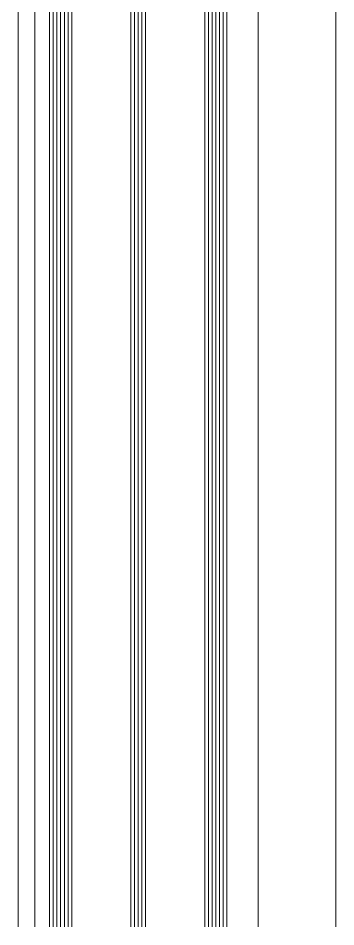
# Model space of a CAD drawing. Header units: millimetres. Extents: x 0 to 7790, y 0 to 17467.
# Drawn here: x 1348.6 to 1434.6, y 9462.9 to 9708.9 of the extents above; entities that cross this region are included whole.
import ezdxf

# ---------------------------------------------------------------- set-up
doc = ezdxf.new("R2010")
doc.units = ezdxf.units.MM
doc.layers.get('0').update_dxf_attribs({"lineweight": 15})
for name, color, linetype, lineweight in [('_MB_kreskowanie_szklo_0.09', 157, 'Continuous', 9), ('_MB_szklo_0.15', 142, 'Continuous', 15), ('_MB_widokowa_0.15', 153, 'Continuous', 15)]:
    doc.layers.add(name, color=color, linetype=linetype, lineweight=lineweight)

# ---------------------------------------------------------------- blocks, each defined once
blk = doc.blocks.new('*U222')
at = {"layer": '_MB_kreskowanie_szklo_0.09'}
for points in [[(664.1, -1), (0, -1)], [(664.1, -2), (0, -2)], [(664.1, -3), (0, -3)], [(664.1, -4), (0, -4)], [(664.1, -5), (0, -5)], [(664.1, -23), (0, -23)], [(664.1, -24), (0, -24)], [(664.1, -25), (0, -25)], [(664.1, -43), (0, -43)], [(664.1, -44), (0, -44)], [(664.1, -45), (0, -45)], [(664.1, -46), (0, -46)], [(664.1, -47), (0, -47)]]:
    blk.add_lwpolyline(points, dxfattribs=at)
at = {"layer": '_MB_szklo_0.15'}
for points in [[(664.1, 0), (0, 0), (0, -6), (664.1, -6)], [(664.1, -22), (0, -22), (0, -26), (664.1, -26)], [(664.1, -42), (0, -42), (0, -48), (664.1, -48)]]:
    blk.add_lwpolyline(points, dxfattribs=at)
blk = doc.blocks.new('*U221')
at = {"layer": '_MB_widokowa_0.15'}
for points in [[(0, 86), (-648.6, 86)], [(0, 65), (-648.6, 65)], [(-0.5, 4.5), (-648.6, 4.5)], [(0, 0), (-648.6, 0)]]:
    blk.add_lwpolyline(points, dxfattribs=at)

msp = doc.modelspace()

# ---------------------------------------------------------------- block references
at = {"xscale": -1}
for name, p, rotation in [('*U222', (1357.133, 10127), 90), ('*U221', (1348.633, 10111.5), 270)]:
    msp.add_blockref(name, p, dxfattribs=dict(at, rotation=rotation))

doc.saveas('drawing.dxf')
